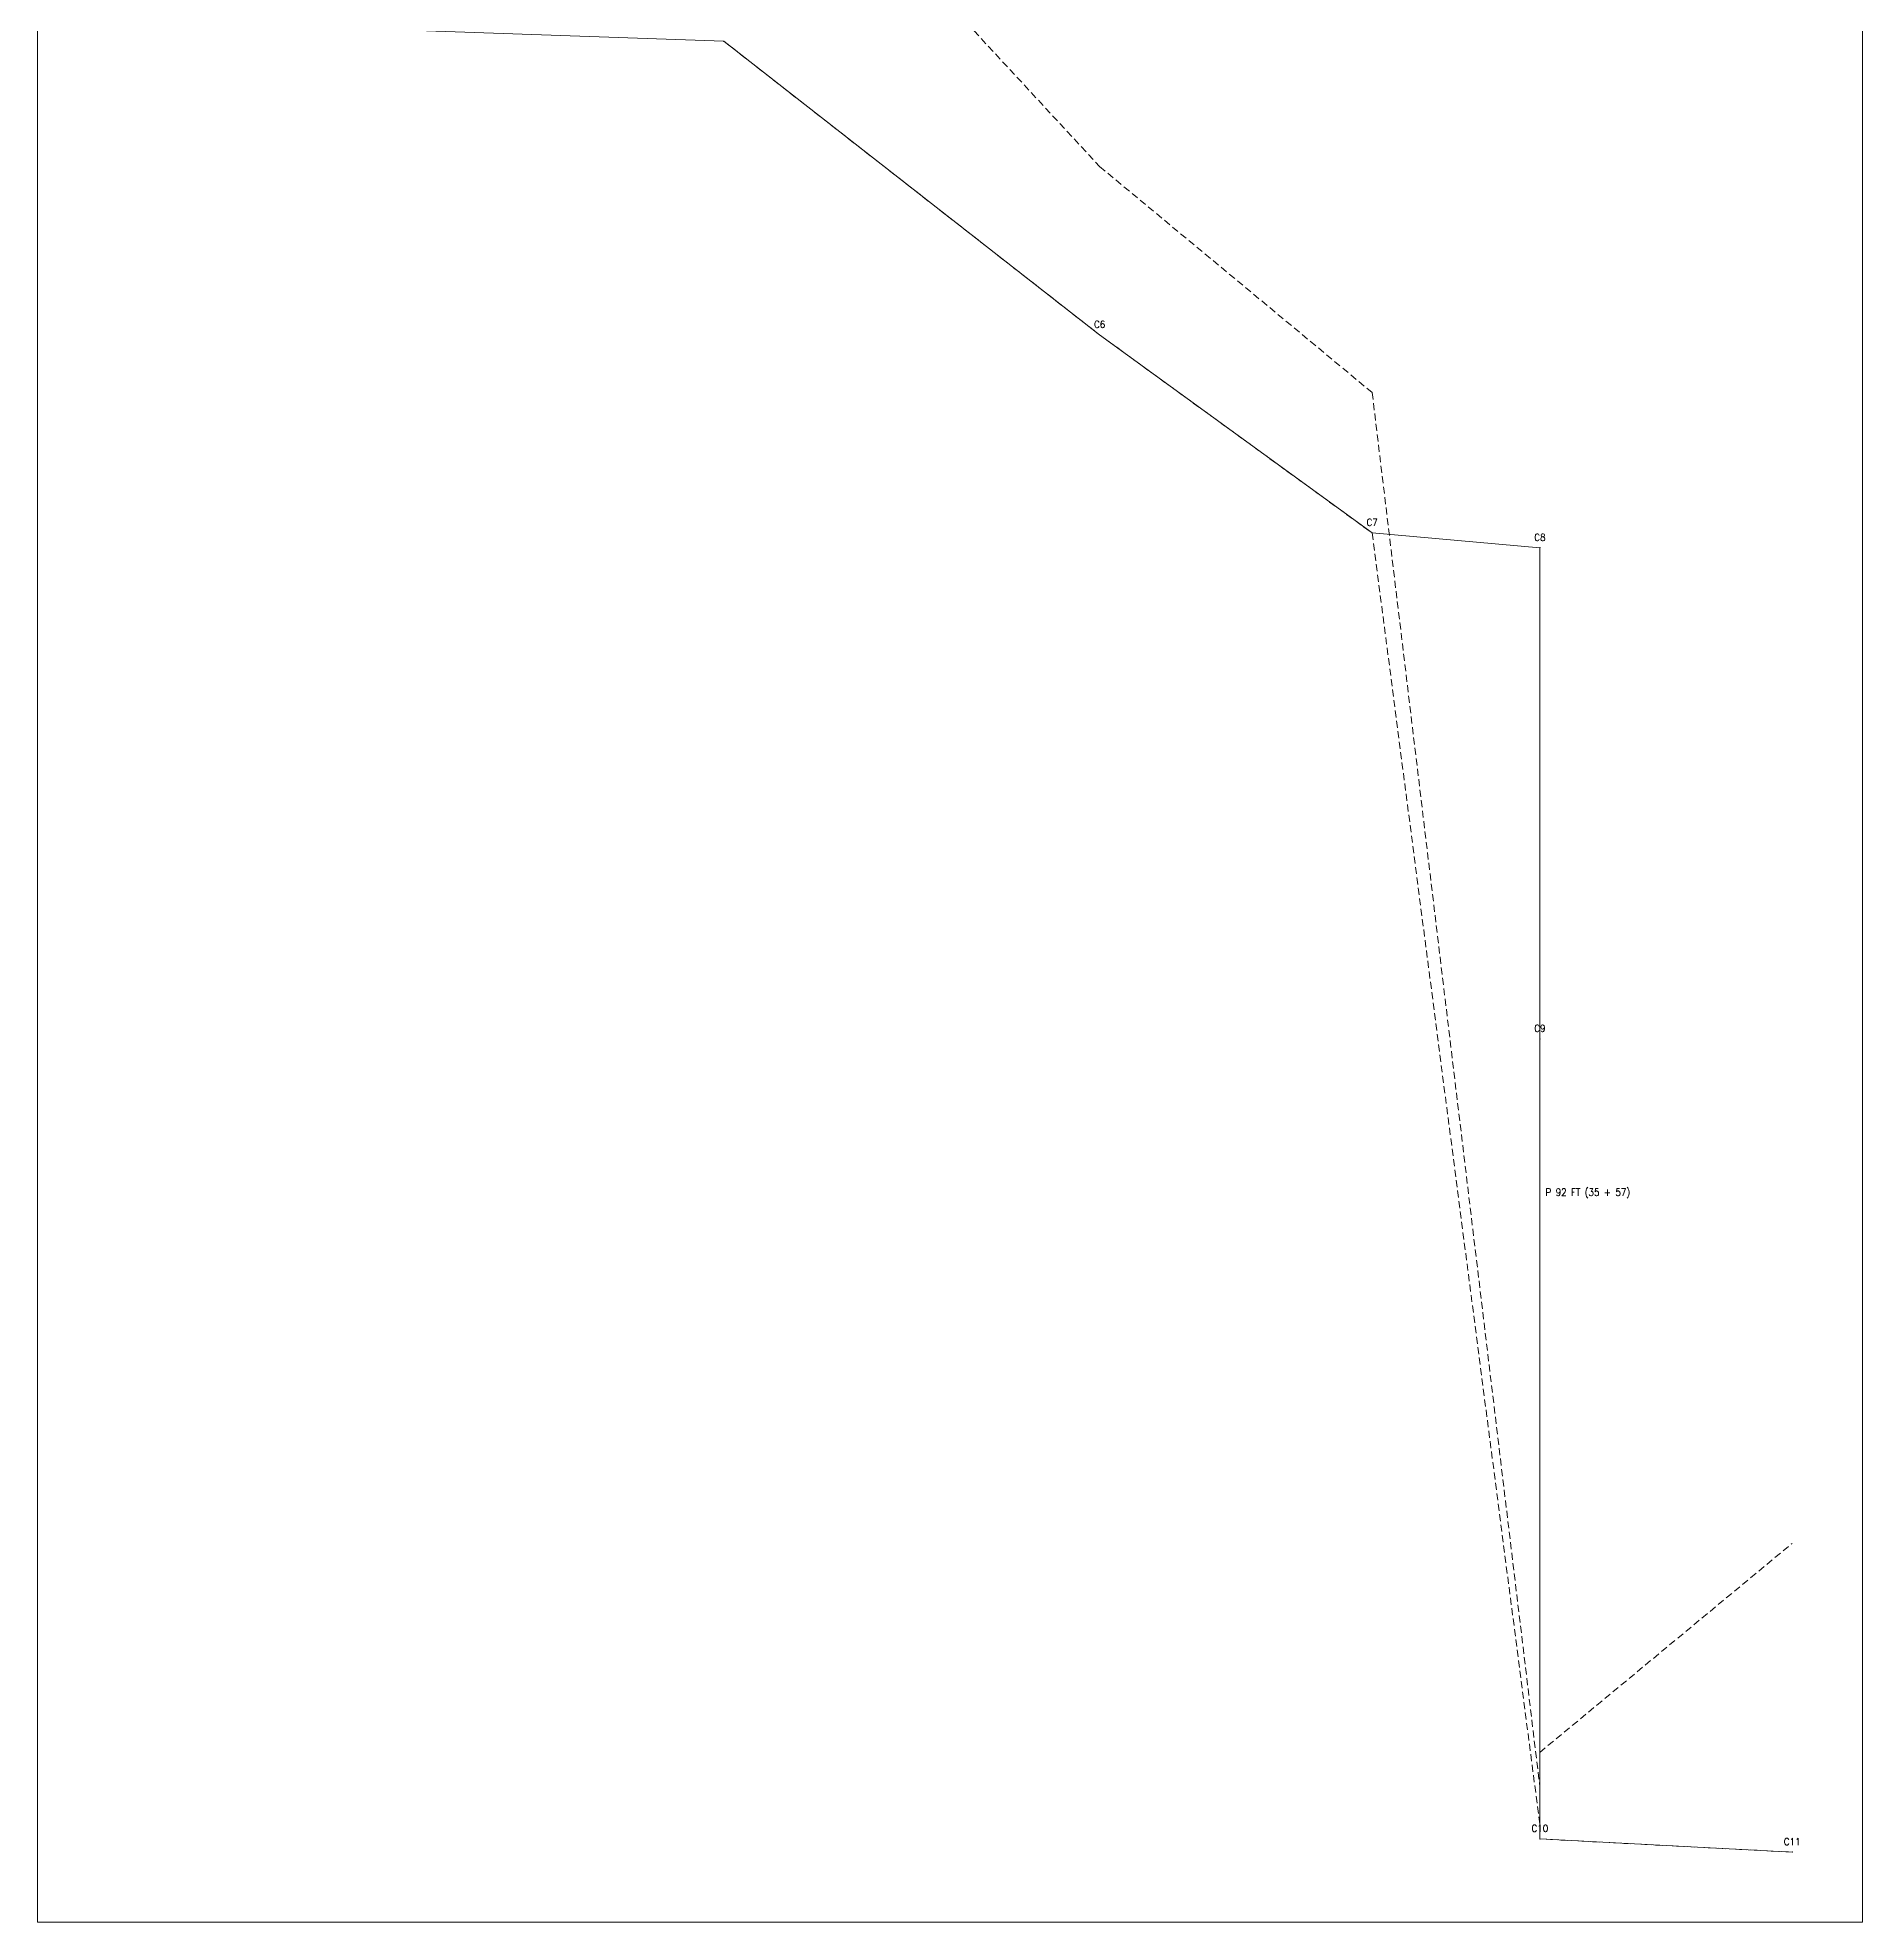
# Model space of a CAD drawing. Header units: feet. Extents: x -90 to 40, y -903 to 22.
# Drawn here: x -90.5 to 39.5, y -818.6 to -684.4 of the extents above; entities that cross this region are included whole.
import ezdxf

# ---------------------------------------------------------------- set-up
doc = ezdxf.new("R2010")
doc.units = ezdxf.units.FT
doc.header["$MEASUREMENT"] = 0
doc.linetypes.add('DASHED', pattern=[0.75, 0.5, -0.25])
for name, color, linetype, lineweight, true_color in [('CTRL-PROFILE-BOX', 8, 'Continuous', 0, 0x808080), ('CTRL-PROFILE-CEILING-C', 8, 'DASHED', 0, 0x808080), ('CTRL-PROFILE-FLOOR-C', 8, 'DASHED', 0, 0x808080), ('CTRL-PROFILE-SHOTS-C', 8, 'Continuous', 9, 0x808080), ('CTRL-PROFILE-SPLAYS-C', 8, 'Continuous', 0, 0x808080), ('CTRL-PROFILE-STATION-LABELS-C', 1, 'Continuous', 0, 0xff0000), ('CTRL-PROFILE-STATIONS-C', 1, 'Continuous', 9, 0xff0000), ('CTRL-PROFILE-TEXT-LABELS-C', 1, 'Continuous', 0, 0xff0000)]:
    doc.layers.add(name, color=color, linetype=linetype, lineweight=lineweight, true_color=true_color)
doc.styles.add('textstyle119', font='')
doc.styles.add('textstyle121', font='')
doc.styles.add('textstyle32', font='')
doc.styles.add('textstyle4', font='')
doc.styles.add('textstyle64', font='')
doc.styles.add('textstyle65', font='')
doc.styles.add('textstyle8', font='')
doc.styles.get('textstyle119').set_extended_font_data('standard')
doc.styles.get('textstyle121').set_extended_font_data('standard')
doc.styles.get('textstyle32').set_extended_font_data('standard')
doc.styles.get('textstyle4').set_extended_font_data('standard')
doc.styles.get('textstyle64').set_extended_font_data('standard')
doc.styles.get('textstyle65').set_extended_font_data('standard')
doc.styles.get('textstyle8').set_extended_font_data('standard')

msp = doc.modelspace()

# ---------------------------------------------------------------- linework, layer by layer
at = {"layer": 'CTRL-PROFILE-BOX', "flags": 128}
msp.add_lwpolyline([(-90.5, -818.64), (39.53, -818.64), (39.53, -629.37), (-90.5, -629.37)], close=True, dxfattribs=at)
at = {"layer": 'CTRL-PROFILE-CEILING-C'}
msp.add_lwpolyline([(-41.61, -664.61), (-14.82, -693.54), (4.6, -709.65), (16.55, -809), (16.55, -802.41), (16.55, -807.88), (16.55, -807.53), (16.55, -805.67), (16.55, -809.57), (16.55, -806.53), (34.53, -791.64)], dxfattribs=at)
at = {"layer": 'CTRL-PROFILE-FLOOR-C'}
msp.add_lwpolyline([(-41.61, -684.61), (-14.82, -705.54), (4.6, -719.65), (16.55, -811.7), (16.55, -755.7), (16.55, -812.7), (34.53, -813.64)], dxfattribs=at)
at = {"layer": 'CTRL-PROFILE-SHOTS-C'}
for p, q in [((-67.6, -683.7), (-41.61, -684.61)), ((-41.61, -684.61), (-14.82, -705.54)), ((-14.82, -705.54), (4.6, -719.65)), ((4.6, -719.65), (16.55, -720.7)), ((16.55, -720.7), (16.55, -755.7)), ((16.55, -755.7), (16.55, -812.7)), ((16.55, -812.7), (34.53, -813.64))]:
    msp.add_line(p, q, dxfattribs=at)
at = {"layer": 'CTRL-PROFILE-SPLAYS-C'}
msp.add_line((16.55, -811.62), (16.55, -810.62), dxfattribs=at)
at = {"layer": 'CTRL-PROFILE-STATIONS-C'}
for p in [(-41.61, -684.61), (-14.82, -705.54), (4.6, -719.65), (16.55, -720.7), (16.55, -755.7), (16.55, -812.7), (34.53, -813.64)]:
    msp.add_point(p, dxfattribs=at)

# ---------------------------------------------------------------- texts
at = {"layer": 'CTRL-PROFILE-STATION-LABELS-C', "char_height": 0.5, "width": 100, "attachment_point": 5}
for s, insert, style in [('C6', (-14.82, -704.79), 'textstyle4'), ('C7', (4.6, -718.9), 'textstyle8'), ('C8', (16.55, -719.95), 'textstyle64'), ('C9', (16.55, -754.95), 'textstyle119'), ('C10', (16.55, -811.95), 'textstyle65'), ('C11', (34.53, -812.89), 'textstyle32')]:
    msp.add_mtext(s, dxfattribs=dict(at, insert=insert, style=style))
at = {"layer": 'CTRL-PROFILE-TEXT-LABELS-C', "insert": (16.95, -766.7), "char_height": 0.5, "width": 100, "attachment_point": 4, "style": 'textstyle121'}
msp.add_mtext('P 92 FT (35 + 57)', dxfattribs=at)

doc.saveas('drawing.dxf')
